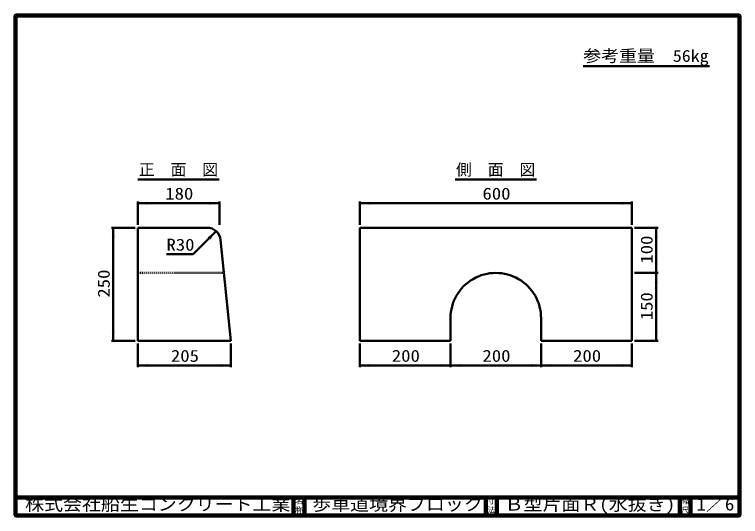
# Model space of a CAD drawing. Units: millimetres, scale not verified, with parts at other scales. Extents: x 100 to 4105, y 100 to 2870.
import ezdxf
from ezdxf.enums import TextEntityAlignment as Align

# ---------------------------------------------------------------- set-up
doc = ezdxf.new("R2010")
doc.units = ezdxf.units.MM
doc.header["$LTSCALE"] = 5
doc.linetypes.add('USER1', pattern=[2.2, 1, -1.2])
doc.layers.add('V-nasSTD', color=7, linetype='Continuous', lineweight=50)
doc.styles.add('ＭＳ ゴシック', font='')
doc.styles.get('ＭＳ ゴシック').set_extended_font_data('MS Gothic')

msp = doc.modelspace()

# ---------------------------------------------------------------- hatches: boundary and pattern name
at = {"layer": 'V-nasSTD'}
for points in [[(836.25, 1819.375), (780, 1828.75), (836.25, 1838.125)], [(1173.75, 1819.375), (1230, 1828.75), (1173.75, 1838.125)], [(2061.25, 1819.375), (2005, 1828.75), (2061.25, 1838.125)], [(3448.75, 1819.375), (3505, 1828.75), (3448.75, 1838.125)], [(654.375, 1637.5), (645, 1693.75), (635.625, 1637.5)], [(3630.625, 1637.5), (3640, 1693.75), (3649.375, 1637.5)], [(1179.306, 1627.955), (1212.451, 1674.359), (1166.047, 1641.213)], [(3630.625, 1500), (3640, 1443.75), (3649.375, 1500)], [(3630.625, 1387.5), (3640, 1443.75), (3649.375, 1387.5)], [(654.375, 1125), (645, 1068.75), (635.625, 1125)], [(3630.625, 1125), (3640, 1068.75), (3649.375, 1125)], [(836.25, 943.125), (780, 933.75), (836.25, 924.375)], [(1236.25, 943.125), (1292.5, 933.75), (1236.25, 924.375)], [(2061.25, 943.125), (2005, 933.75), (2061.25, 924.375)], [(2448.75, 943.125), (2505, 933.75), (2448.75, 924.375)], [(2561.25, 943.125), (2505, 933.75), (2561.25, 924.375)], [(2948.75, 943.125), (3005, 933.75), (2948.75, 924.375)], [(3061.25, 943.125), (3005, 933.75), (3061.25, 924.375)], [(3448.75, 943.125), (3505, 933.75), (3448.75, 924.375)]]:
    msp.add_hatch(color=256, dxfattribs=at).paths.add_polyline_path(points)

# ---------------------------------------------------------------- linework, layer by layer
at = {"layer": 'V-nasSTD', "lineweight": 100}
for p, q in [((105, 2865), (105, 105)), ((4100, 2865), (105, 2865)), ((4100, 105), (4100, 2865)), ((105, 205), (4100, 205)), ((1640, 205), (1640, 105)), ((1700, 205), (1700, 105)), ((2700, 205), (2700, 105)), ((2760, 205), (2760, 105)), ((3770, 205), (3770, 105)), ((3830, 205), (3830, 105)), ((105, 105), (4100, 105))]:
    msp.add_line(p, q, dxfattribs=at)
at = {"layer": 'V-nasSTD'}
for p, q in [((3935, 2584.806), (3237, 2584.806)), ((780.625, 1958.75), (1229.375, 1958.75)), ((2530.625, 1958.75), (2979.375, 1958.75)), ((780, 1838.75), (780, 1708.75)), ((780, 1828.75), (1230, 1828.75)), ((1230, 1838.75), (1230, 1708.75)), ((2005, 1838.75), (2005, 1708.75)), ((2005, 1828.75), (3505, 1828.75)), ((3505, 1838.75), (3505, 1708.75)), ((635, 1693.75), (765, 1693.75)), ((645, 1068.75), (645, 1693.75)), ((780, 1693.75), (780, 1068.75)), ((1162.126, 1693.75), (780, 1693.75)), ((2005, 1693.75), (2005, 1068.75)), ((3505, 1693.75), (2005, 1693.75)), ((3505, 1068.75), (3505, 1693.75)), ((3650, 1693.75), (3520, 1693.75)), ((3640, 1443.75), (3640, 1693.75)), ((1085.172, 1547.08), (1212.451, 1674.359)), ((1236.754, 1626.213), (1292.5, 1068.75)), ((938.172, 1547.08), (1085.172, 1547.08)), ((3650, 1443.75), (3520, 1443.75)), ((3640, 1068.75), (3640, 1443.75)), ((2505, 1068.75), (2505, 1193.75)), ((3005, 1068.75), (3005, 1193.75)), ((635, 1068.75), (765, 1068.75)), ((780, 1068.75), (1292.5, 1068.75)), ((780, 923.75), (780, 1053.75)), ((1292.5, 923.75), (1292.5, 1053.75)), ((2005, 1068.75), (2505, 1068.75)), ((2005, 923.75), (2005, 1053.75)), ((2505, 923.75), (2505, 1053.75)), ((3005, 1068.75), (3505, 1068.75)), ((3005, 923.75), (3005, 1053.75)), ((3505, 923.75), (3505, 1053.75)), ((3650, 1068.75), (3520, 1068.75)), ((780, 933.75), (1292.5, 933.75)), ((2005, 933.75), (2505, 933.75)), ((2505, 933.75), (3005, 933.75)), ((3005, 933.75), (3505, 933.75))]:
    msp.add_line(p, q, dxfattribs=at)
at = {"layer": 'V-nasSTD', "linetype": 'USER1'}
msp.add_line((780, 1443.75), (1255, 1443.75), dxfattribs=at)
at = {"layer": 'V-nasSTD', "lineweight": 13}
msp.add_lwpolyline([(100, 100), (100, 2870), (4105, 2870), (4105, 100)], close=True, dxfattribs=at)
at = {"layer": 'V-nasSTD'}
for centre, radius, start, end in [((1162.126, 1618.75), 75, 5.71059, 90), ((2755, 1193.981), 250, 359.94709, 180.05291)]:
    msp.add_arc(centre, radius, start, end, dxfattribs=at)

# ---------------------------------------------------------------- texts
at = {"layer": 'V-nasSTD', "style": 'ＭＳ ゴシック', "width": 1.1}
for s, height, p in [('参考重量\u300056kg', 65.98, (3237, 2674.806)), ('株式会社船生コンクリート工業', 69.65, (158.75, 202.5)), ('歩車道境界ブロック', 69.65, (1742.5, 202.5)), ('Ｂ型片面Ｒ(水抜き)', 69.65, (2803.75, 202.5)), ('1／6', 69.65, (3862.5, 202.582))]:
    msp.add_text(s, height=height, dxfattribs=at).set_placement(p, align=Align.TOP_LEFT)
at = {"layer": 'V-nasSTD', "style": 'ＭＳ ゴシック'}
for s, height, p in [('正\u3000面\u3000図', 64.15, (785.625, 2046.25)), ('側\u3000面\u3000図', 64.15, (2535.625, 2046.25)), ('名', 30.79, (1648.982, 200.999)), ('寸', 30.79, (2708.982, 200.999)), ('縮', 30.79, (3778.982, 200.999)), ('称', 30.79, (1648.976, 151.01)), ('法', 30.79, (2708.976, 151.01)), ('尺', 30.79, (3778.976, 151.01))]:
    msp.add_text(s, height=height, dxfattribs=at).set_placement(p, align=Align.TOP_LEFT)
at = {"layer": 'V-nasSTD', "style": 'ＭＳ ゴシック', "width": 1.15}
for s, p in [('180', (931.5, 1828.75)), ('600', (2681.5, 1828.75)), ('R30', (938.172, 1547.08)), ('205', (962.75, 933.75)), ('200', (2181.5, 933.75)), ('200', (2681.5, 933.75)), ('200', (3181.5, 933.75))]:
    msp.add_text(s, height=65.98, dxfattribs=at).set_placement(p, align=Align.BOTTOM_LEFT)
for s, p in [('100', (3640, 1495.25)), ('250', (645, 1307.75)), ('150', (3640, 1182.75))]:
    msp.add_text(s, height=65.98, rotation=90, dxfattribs=at).set_placement(p, align=Align.BOTTOM_LEFT)

doc.saveas('drawing.dxf')
